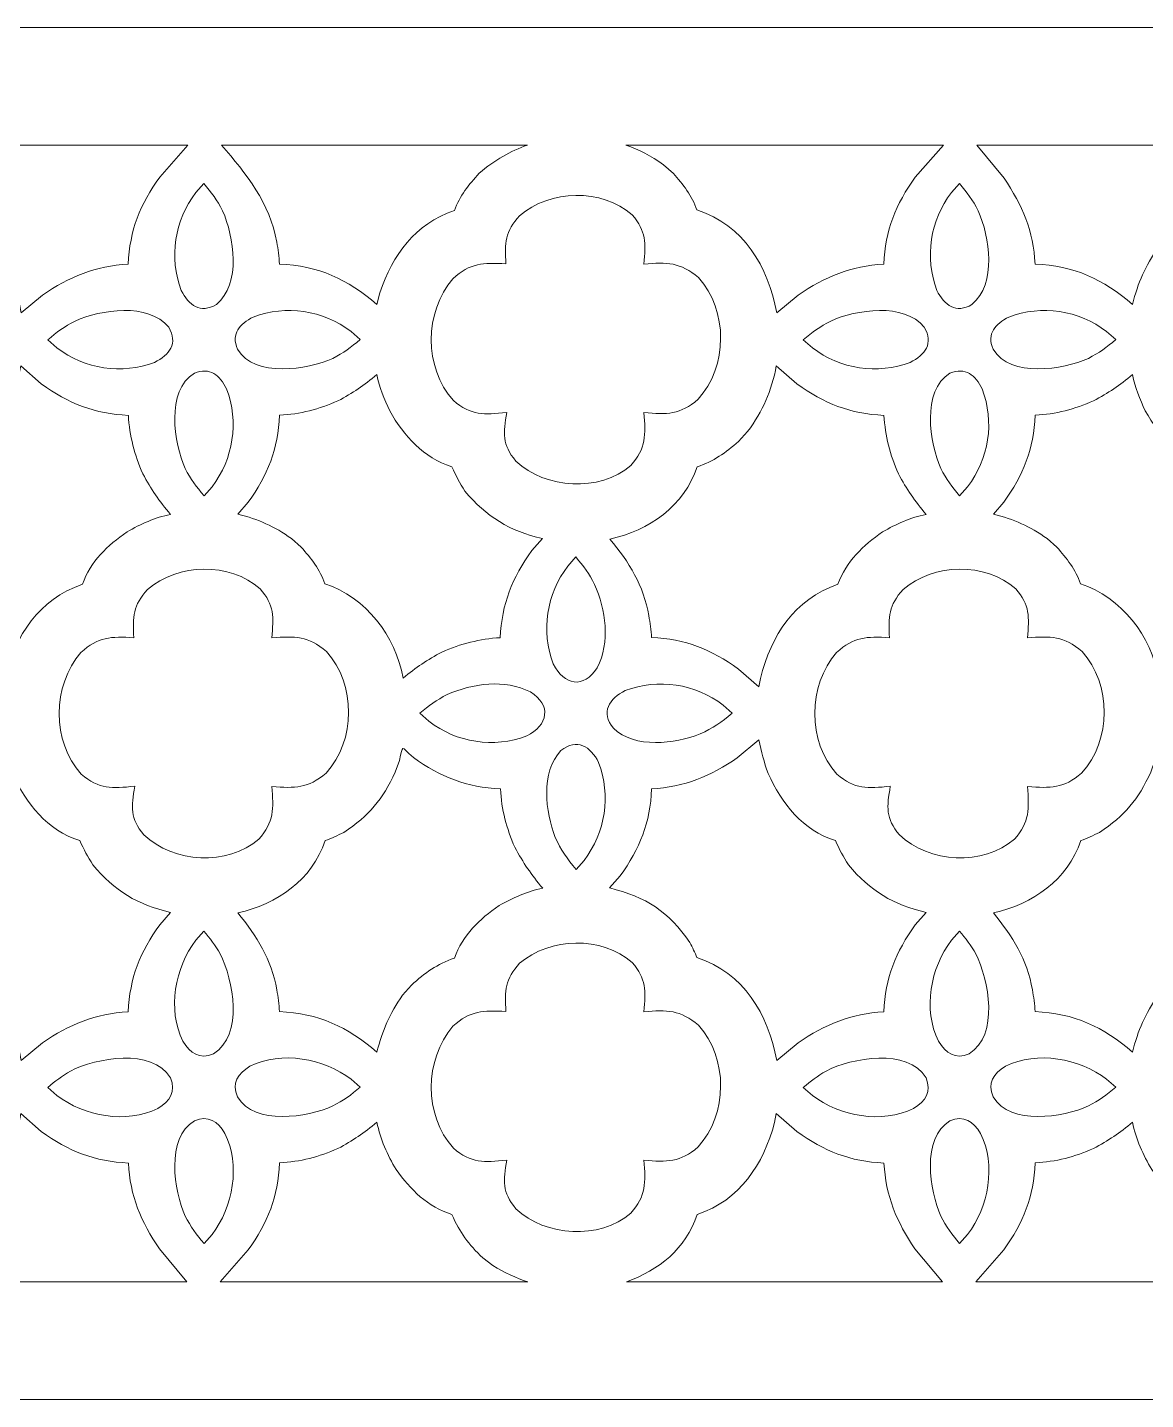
# Model space of a CAD drawing. Header units: centimetres. Extents: x -21.7 to 23.1, y 3.7 to 11.6.
# Drawn here: x -16.54 to -10.14, y 3.72 to 11.57 of the extents above; entities that cross this region are included whole.
import ezdxf

# ---------------------------------------------------------------- set-up
doc = ezdxf.new("R2010")
doc.units = ezdxf.units.CM
doc.header["$MEASUREMENT"] = 0
doc.layers.add('layer 1', color=7, linetype='Continuous')

msp = doc.modelspace()

# ---------------------------------------------------------------- linework, layer by layer
at = {"layer": 'layer 1', "color": 242, "lineweight": 9}
for points, knots in [([(23.1361, 11.56618), (23.1361, 11.56618), (23.1361, 3.71528), (23.1361, 3.71528), (23.1361, 3.71528), (23.1361, 3.71528), (-21.72619, 3.71528), (-21.72619, 3.71528), (-21.72619, 3.71528), (-21.72619, 3.71528), (-21.72619, 11.56618), (-21.72619, 11.56618), (-21.72619, 11.56618), (-21.72619, 11.56618), (23.1361, 11.56618), (23.1361, 11.56618)], [0, 0, 0, 0, 0.2, 0.2, 0.2, 0.2, 0.4, 0.4, 0.4, 0.4, 0.6, 0.6, 0.6, 0.6, 1, 1, 1, 1]), ([(-17.43567, 10.89325), (-17.35909, 10.86661), (-17.29318, 10.8321), (-17.21947, 10.78023), (-17.21947, 10.78023), (-17.21947, 10.78023), (-17.16402, 10.73099), (-17.16402, 10.73099), (-17.16402, 10.73099), (-17.10947, 10.66903), (-17.0553, 10.60182), (-17.02966, 10.52189), (-17.02966, 10.52189), (-16.76194, 10.43522), (-16.62028, 10.19749), (-16.57235, 9.93351), (-16.57235, 9.93351), (-16.57235, 9.93351), (-16.44959, 10.03475), (-16.44959, 10.03475), (-16.44959, 10.03475), (-16.29744, 10.13942), (-16.14633, 10.2019), (-15.95941, 10.21196), (-15.95941, 10.21196), (-15.95157, 10.40532), (-15.8912, 10.55436), (-15.77936, 10.71006), (-15.77936, 10.71006), (-15.77936, 10.71006), (-15.61896, 10.89325), (-15.61896, 10.89325), (-15.61896, 10.89325), (-15.61896, 10.89325), (-17.43567, 10.89325), (-17.43567, 10.89325)], [0, 0, 0, 0, 0.1, 0.1, 0.1, 0.1, 0.2, 0.2, 0.2, 0.2, 0.3, 0.3, 0.3, 0.3, 0.4, 0.4, 0.4, 0.4, 0.5, 0.5, 0.5, 0.5, 0.6, 0.6, 0.6, 0.6, 0.7, 0.7, 0.7, 0.7, 0.8, 0.8, 0.8, 0.8, 1, 1, 1, 1]), ([(-15.42582, 10.89325), (-15.28366, 10.72689), (-15.14843, 10.56329), (-15.10946, 10.33791), (-15.10946, 10.33791), (-15.10239, 10.29705), (-15.0963, 10.25466), (-15.09408, 10.21265), (-15.09408, 10.21265), (-14.87239, 10.20366), (-14.70198, 10.12542), (-14.53682, 9.98083), (-14.53682, 9.98083), (-14.53682, 9.98083), (-14.51976, 10.04802), (-14.51976, 10.04802), (-14.51976, 10.04802), (-14.44453, 10.2689), (-14.32064, 10.43882), (-14.09333, 10.51926), (-14.09333, 10.51926), (-14.0629, 10.60262), (-14.01055, 10.66714), (-13.95127, 10.73149), (-13.95127, 10.73149), (-13.86384, 10.80673), (-13.77198, 10.85975), (-13.67532, 10.89325), (-13.67532, 10.89325), (-13.67532, 10.89325), (-15.42582, 10.89325), (-15.42582, 10.89325)], [0, 0, 0, 0, 0.1111111, 0.1111111, 0.1111111, 0.1111111, 0.2222222, 0.2222222, 0.2222222, 0.2222222, 0.3333333, 0.3333333, 0.3333333, 0.3333333, 0.4444444, 0.4444444, 0.4444444, 0.4444444, 0.5555556, 0.5555556, 0.5555556, 0.5555556, 0.6666667, 0.6666667, 0.6666667, 0.6666667, 0.7777778, 0.7777778, 0.7777778, 0.7777778, 1, 1, 1, 1]), ([(-13.11207, 10.89325), (-13.03549, 10.86661), (-12.96957, 10.8321), (-12.89586, 10.78023), (-12.89586, 10.78023), (-12.89586, 10.78023), (-12.84042, 10.73099), (-12.84042, 10.73099), (-12.84042, 10.73099), (-12.78587, 10.66903), (-12.73169, 10.60182), (-12.70605, 10.52189), (-12.70605, 10.52189), (-12.43834, 10.43522), (-12.29668, 10.19749), (-12.24874, 9.93351), (-12.24874, 9.93351), (-12.24874, 9.93351), (-12.12599, 10.03475), (-12.12599, 10.03475), (-12.12599, 10.03475), (-11.97384, 10.13942), (-11.82272, 10.2019), (-11.6358, 10.21196), (-11.6358, 10.21196), (-11.62797, 10.40532), (-11.5676, 10.55436), (-11.45576, 10.71006), (-11.45576, 10.71006), (-11.45576, 10.71006), (-11.29536, 10.89325), (-11.29536, 10.89325), (-11.29536, 10.89325), (-11.29536, 10.89325), (-13.11207, 10.89325), (-13.11207, 10.89325)], [0, 0, 0, 0, 0.1, 0.1, 0.1, 0.1, 0.2, 0.2, 0.2, 0.2, 0.3, 0.3, 0.3, 0.3, 0.4, 0.4, 0.4, 0.4, 0.5, 0.5, 0.5, 0.5, 0.6, 0.6, 0.6, 0.6, 0.7, 0.7, 0.7, 0.7, 0.8, 0.8, 0.8, 0.8, 1, 1, 1, 1]), ([(-11.10468, 10.89325), (-11.10468, 10.89325), (-10.94766, 10.70283), (-10.94766, 10.70283), (-10.94766, 10.70283), (-10.84288, 10.55051), (-10.78031, 10.39872), (-10.77047, 10.21265), (-10.77047, 10.21265), (-10.54878, 10.20366), (-10.37838, 10.12542), (-10.21321, 9.98083), (-10.21321, 9.98083), (-10.1812, 10.10695), (-10.14061, 10.19911), (-10.06638, 10.30622), (-10.06638, 10.30622), (-10.06638, 10.30622), (-10.01588, 10.36439), (-10.01588, 10.36439), (-10.01588, 10.36439), (-9.93815, 10.43501), (-9.86949, 10.48396), (-9.76973, 10.51926), (-9.76973, 10.51926), (-9.7393, 10.60262), (-9.68695, 10.66714), (-9.62766, 10.73149), (-9.62766, 10.73149), (-9.54024, 10.80673), (-9.44838, 10.85975), (-9.35171, 10.89325), (-9.35171, 10.89325), (-9.35171, 10.89325), (-11.10468, 10.89325), (-11.10468, 10.89325)], [0, 0, 0, 0, 0.1, 0.1, 0.1, 0.1, 0.2, 0.2, 0.2, 0.2, 0.3, 0.3, 0.3, 0.3, 0.4, 0.4, 0.4, 0.4, 0.5, 0.5, 0.5, 0.5, 0.6, 0.6, 0.6, 0.6, 0.7, 0.7, 0.7, 0.7, 0.8, 0.8, 0.8, 0.8, 1, 1, 1, 1]), ([(-15.52685, 10.67367), (-15.48378, 10.62142), (-15.45055, 10.57836), (-15.4196, 10.51696), (-15.4196, 10.51696), (-15.35415, 10.36913), (-15.31166, 10.09924), (-15.45539, 9.98139), (-15.45539, 9.98139), (-15.54624, 9.92594), (-15.61398, 9.97717), (-15.65612, 10.06173), (-15.65612, 10.06173), (-15.72719, 10.24957), (-15.69489, 10.46189), (-15.57266, 10.62136), (-15.57266, 10.62136), (-15.57266, 10.62136), (-15.52685, 10.67367), (-15.52685, 10.67367)], [0, 0, 0, 0, 0.1666667, 0.1666667, 0.1666667, 0.1666667, 0.3333333, 0.3333333, 0.3333333, 0.3333333, 0.5, 0.5, 0.5, 0.5, 0.6666667, 0.6666667, 0.6666667, 0.6666667, 1, 1, 1, 1]), ([(-13.00855, 9.3623), (-12.877, 9.35115), (-12.80179, 9.35009), (-12.69896, 9.43849), (-12.69896, 9.43849), (-12.52774, 9.62566), (-12.52602, 9.9466), (-12.69684, 10.13454), (-12.69684, 10.13454), (-12.80017, 10.22386), (-12.87681, 10.22281), (-13.00928, 10.21241), (-13.00928, 10.21241), (-12.99813, 10.33192), (-12.99432, 10.4003), (-13.07604, 10.49309), (-13.07604, 10.49309), (-13.24998, 10.64758), (-13.54615, 10.63896), (-13.72023, 10.48917), (-13.72023, 10.48917), (-13.80377, 10.39849), (-13.80528, 10.33343), (-13.79864, 10.21332), (-13.79864, 10.21332), (-13.9292, 10.2209), (-14.00249, 10.21888), (-14.10173, 10.12871), (-14.10173, 10.12871), (-14.26576, 9.9398), (-14.2687, 9.61887), (-14.0992, 9.43233), (-14.0992, 9.43233), (-13.99722, 9.34454), (-13.92372, 9.34962), (-13.79384, 9.36368), (-13.79384, 9.36368), (-13.81356, 9.24379), (-13.82155, 9.18119), (-13.74154, 9.08516), (-13.74154, 9.08516), (-13.57096, 8.92441), (-13.26339, 8.90535), (-13.08354, 9.06057), (-13.08354, 9.06057), (-12.9959, 9.15822), (-12.99908, 9.23546), (-13.00855, 9.3623)], [0, 0, 0, 0, 0.0769231, 0.0769231, 0.0769231, 0.0769231, 0.1538462, 0.1538462, 0.1538462, 0.1538462, 0.2307692, 0.2307692, 0.2307692, 0.2307692, 0.3076923, 0.3076923, 0.3076923, 0.3076923, 0.3846154, 0.3846154, 0.3846154, 0.3846154, 0.4615385, 0.4615385, 0.4615385, 0.4615385, 0.5384615, 0.5384615, 0.5384615, 0.5384615, 0.6153846, 0.6153846, 0.6153846, 0.6153846, 0.6923077, 0.6923077, 0.6923077, 0.6923077, 0.7692308, 0.7692308, 0.7692308, 0.7692308, 0.8461538, 0.8461538, 0.8461538, 0.8461538, 1, 1, 1, 1]), ([(-11.20325, 10.67367), (-11.16018, 10.62142), (-11.12694, 10.57836), (-11.096, 10.51696), (-11.096, 10.51696), (-11.03055, 10.36913), (-10.98806, 10.09924), (-11.13179, 9.98139), (-11.13179, 9.98139), (-11.22264, 9.92594), (-11.29038, 9.97717), (-11.33251, 10.06173), (-11.33251, 10.06173), (-11.40358, 10.24957), (-11.37128, 10.46189), (-11.24906, 10.62136), (-11.24906, 10.62136), (-11.24906, 10.62136), (-11.20325, 10.67367), (-11.20325, 10.67367)], [0, 0, 0, 0, 0.1666667, 0.1666667, 0.1666667, 0.1666667, 0.3333333, 0.3333333, 0.3333333, 0.3333333, 0.5, 0.5, 0.5, 0.5, 0.6666667, 0.6666667, 0.6666667, 0.6666667, 1, 1, 1, 1]), ([(-16.4204, 9.77918), (-16.36815, 9.82227), (-16.32511, 9.85546), (-16.26371, 9.88643), (-16.26371, 9.88643), (-16.11587, 9.95188), (-15.846, 9.99437), (-15.72813, 9.85064), (-15.72813, 9.85064), (-15.6727, 9.75982), (-15.72391, 9.69201), (-15.80848, 9.64992), (-15.80848, 9.64992), (-15.99634, 9.57886), (-16.20863, 9.61113), (-16.3681, 9.73337), (-16.3681, 9.73337), (-16.3681, 9.73337), (-16.4204, 9.77918), (-16.4204, 9.77918)], [0, 0, 0, 0, 0.1666667, 0.1666667, 0.1666667, 0.1666667, 0.3333333, 0.3333333, 0.3333333, 0.3333333, 0.5, 0.5, 0.5, 0.5, 0.6666667, 0.6666667, 0.6666667, 0.6666667, 1, 1, 1, 1]), ([(-14.63237, 9.78013), (-14.6846, 9.73704), (-14.72764, 9.70383), (-14.78907, 9.67285), (-14.78907, 9.67285), (-14.93462, 9.60843), (-15.23377, 9.55995), (-15.33463, 9.72499), (-15.33463, 9.72499), (-15.37175, 9.81395), (-15.32215, 9.8706), (-15.2443, 9.90936), (-15.2443, 9.90936), (-15.05645, 9.98041), (-14.84412, 9.94816), (-14.68468, 9.82592), (-14.68468, 9.82592), (-14.68468, 9.82592), (-14.63237, 9.78013), (-14.63237, 9.78013)], [0, 0, 0, 0, 0.1666667, 0.1666667, 0.1666667, 0.1666667, 0.3333333, 0.3333333, 0.3333333, 0.3333333, 0.5, 0.5, 0.5, 0.5, 0.6666667, 0.6666667, 0.6666667, 0.6666667, 1, 1, 1, 1]), ([(-12.0968, 9.77918), (-12.04455, 9.82227), (-12.00151, 9.85546), (-11.94011, 9.88643), (-11.94011, 9.88643), (-11.79227, 9.95188), (-11.52239, 9.99437), (-11.40453, 9.85064), (-11.40453, 9.85064), (-11.3491, 9.75982), (-11.4003, 9.69201), (-11.48488, 9.64992), (-11.48488, 9.64992), (-11.67273, 9.57886), (-11.88503, 9.61113), (-12.0445, 9.73337), (-12.0445, 9.73337), (-12.0445, 9.73337), (-12.0968, 9.77918), (-12.0968, 9.77918)], [0, 0, 0, 0, 0.1666667, 0.1666667, 0.1666667, 0.1666667, 0.3333333, 0.3333333, 0.3333333, 0.3333333, 0.5, 0.5, 0.5, 0.5, 0.6666667, 0.6666667, 0.6666667, 0.6666667, 1, 1, 1, 1]), ([(-10.30876, 9.78013), (-10.361, 9.73704), (-10.40404, 9.70383), (-10.46547, 9.67285), (-10.46547, 9.67285), (-10.61101, 9.60843), (-10.91017, 9.55995), (-11.01103, 9.72499), (-11.01103, 9.72499), (-11.04815, 9.81395), (-10.99854, 9.8706), (-10.9207, 9.90936), (-10.9207, 9.90936), (-10.73285, 9.98041), (-10.52051, 9.94816), (-10.36107, 9.82592), (-10.36107, 9.82592), (-10.36107, 9.82592), (-10.30876, 9.78013), (-10.30876, 9.78013)], [0, 0, 0, 0, 0.1666667, 0.1666667, 0.1666667, 0.1666667, 0.3333333, 0.3333333, 0.3333333, 0.3333333, 0.5, 0.5, 0.5, 0.5, 0.6666667, 0.6666667, 0.6666667, 0.6666667, 1, 1, 1, 1]), ([(-16.57471, 9.62993), (-16.60235, 9.48364), (-16.65114, 9.37394), (-16.7388, 9.25372), (-16.7388, 9.25372), (-16.7388, 9.25372), (-16.79113, 9.19651), (-16.79113, 9.19651), (-16.79113, 9.19651), (-16.86472, 9.13325), (-16.93431, 9.0829), (-17.02785, 9.05287), (-17.02785, 9.05287), (-17.10104, 8.8286), (-17.30334, 8.68726), (-17.52662, 8.6389), (-17.52662, 8.6389), (-17.41762, 8.50673), (-17.33375, 8.37272), (-17.30425, 8.20054), (-17.30425, 8.20054), (-17.29725, 8.1597), (-17.29109, 8.11728), (-17.28887, 8.07528), (-17.28887, 8.07528), (-17.09544, 8.06744), (-16.94642, 8.00707), (-16.79079, 7.89526), (-16.79079, 7.89526), (-16.79079, 7.89526), (-16.67417, 7.79317), (-16.67417, 7.79317), (-16.67417, 7.79317), (-16.67417, 7.79317), (-16.66573, 7.84146), (-16.66573, 7.84146), (-16.66573, 7.84146), (-16.60262, 8.09009), (-16.47385, 8.29127), (-16.22213, 8.38031), (-16.22213, 8.38031), (-16.17428, 8.5114), (-16.07852, 8.60303), (-15.96655, 8.68032), (-15.96655, 8.68032), (-15.88931, 8.72319), (-15.8058, 8.76363), (-15.71803, 8.7795), (-15.71803, 8.7795), (-15.78173, 8.85672), (-15.82918, 8.92425), (-15.87625, 9.01266), (-15.87625, 9.01266), (-15.92317, 9.12001), (-15.95237, 9.22914), (-15.95871, 9.34662), (-15.95871, 9.34662), (-16.1521, 9.35448), (-16.30109, 9.41482), (-16.45681, 9.52668), (-16.45681, 9.52668), (-16.45681, 9.52668), (-16.57471, 9.62993), (-16.57471, 9.62993)], [0, 0, 0, 0, 0.0588235, 0.0588235, 0.0588235, 0.0588235, 0.1176471, 0.1176471, 0.1176471, 0.1176471, 0.1764706, 0.1764706, 0.1764706, 0.1764706, 0.2352941, 0.2352941, 0.2352941, 0.2352941, 0.2941176, 0.2941176, 0.2941176, 0.2941176, 0.3529412, 0.3529412, 0.3529412, 0.3529412, 0.4117647, 0.4117647, 0.4117647, 0.4117647, 0.4705882, 0.4705882, 0.4705882, 0.4705882, 0.5294118, 0.5294118, 0.5294118, 0.5294118, 0.5882353, 0.5882353, 0.5882353, 0.5882353, 0.6470588, 0.6470588, 0.6470588, 0.6470588, 0.7058824, 0.7058824, 0.7058824, 0.7058824, 0.7647059, 0.7647059, 0.7647059, 0.7647059, 0.8235294, 0.8235294, 0.8235294, 0.8235294, 0.8823529, 0.8823529, 0.8823529, 0.8823529, 1, 1, 1, 1]), ([(-15.52591, 8.88563), (-15.569, 8.93787), (-15.6022, 8.98091), (-15.63318, 9.04232), (-15.63318, 9.04232), (-15.69757, 9.18787), (-15.7461, 9.48707), (-15.58105, 9.58788), (-15.58105, 9.58788), (-15.49213, 9.62503), (-15.43538, 9.57538), (-15.39667, 9.49754), (-15.39667, 9.49754), (-15.3256, 9.30969), (-15.35788, 9.09741), (-15.48011, 8.93793), (-15.48011, 8.93793), (-15.48011, 8.93793), (-15.52591, 8.88563), (-15.52591, 8.88563)], [0, 0, 0, 0, 0.1666667, 0.1666667, 0.1666667, 0.1666667, 0.3333333, 0.3333333, 0.3333333, 0.3333333, 0.5, 0.5, 0.5, 0.5, 0.6666667, 0.6666667, 0.6666667, 0.6666667, 1, 1, 1, 1]), ([(-15.33272, 8.7815), (-15.21274, 8.75121), (-15.12601, 8.7126), (-15.02467, 8.64128), (-15.02467, 8.64128), (-15.02467, 8.64128), (-14.96922, 8.59204), (-14.96922, 8.59204), (-14.96922, 8.59204), (-14.91467, 8.5301), (-14.8605, 8.4629), (-14.83486, 8.38294), (-14.83486, 8.38294), (-14.59931, 8.30669), (-14.42997, 8.08352), (-14.38639, 7.84327), (-14.38639, 7.84327), (-14.31354, 7.90336), (-14.24797, 7.94774), (-14.16453, 7.99214), (-14.16453, 7.99214), (-14.05721, 8.03906), (-13.94805, 8.06827), (-13.8306, 8.07458), (-13.8306, 8.07458), (-13.82277, 8.26795), (-13.76239, 8.41701), (-13.65056, 8.57269), (-13.65056, 8.57269), (-13.65056, 8.57269), (-13.59003, 8.6418), (-13.59003, 8.6418), (-13.59003, 8.6418), (-13.7757, 8.68382), (-13.9111, 8.76693), (-14.03285, 8.91301), (-14.03285, 8.91301), (-14.06263, 8.96014), (-14.085, 9.00173), (-14.10784, 9.05253), (-14.10784, 9.05253), (-14.27007, 9.10263), (-14.38156, 9.22998), (-14.46339, 9.372), (-14.46339, 9.372), (-14.49393, 9.43886), (-14.52276, 9.50694), (-14.53635, 9.57966), (-14.53635, 9.57966), (-14.60966, 9.5192), (-14.67544, 9.47448), (-14.75942, 9.42977), (-14.75942, 9.42977), (-14.86647, 9.38299), (-14.97645, 9.35354), (-15.09338, 9.34732), (-15.09338, 9.34732), (-15.1013, 9.15389), (-15.16149, 9.00502), (-15.27341, 8.84923), (-15.27341, 8.84923), (-15.27341, 8.84923), (-15.33272, 8.7815), (-15.33272, 8.7815)], [0, 0, 0, 0, 0.0588235, 0.0588235, 0.0588235, 0.0588235, 0.1176471, 0.1176471, 0.1176471, 0.1176471, 0.1764706, 0.1764706, 0.1764706, 0.1764706, 0.2352941, 0.2352941, 0.2352941, 0.2352941, 0.2941176, 0.2941176, 0.2941176, 0.2941176, 0.3529412, 0.3529412, 0.3529412, 0.3529412, 0.4117647, 0.4117647, 0.4117647, 0.4117647, 0.4705882, 0.4705882, 0.4705882, 0.4705882, 0.5294118, 0.5294118, 0.5294118, 0.5294118, 0.5882353, 0.5882353, 0.5882353, 0.5882353, 0.6470588, 0.6470588, 0.6470588, 0.6470588, 0.7058824, 0.7058824, 0.7058824, 0.7058824, 0.7647059, 0.7647059, 0.7647059, 0.7647059, 0.8235294, 0.8235294, 0.8235294, 0.8235294, 0.8823529, 0.8823529, 0.8823529, 0.8823529, 1, 1, 1, 1]), ([(-12.2511, 9.62993), (-12.27875, 9.48364), (-12.32754, 9.37394), (-12.4152, 9.25372), (-12.4152, 9.25372), (-12.4152, 9.25372), (-12.46752, 9.19651), (-12.46752, 9.19651), (-12.46752, 9.19651), (-12.54112, 9.13325), (-12.6107, 9.0829), (-12.70424, 9.05287), (-12.70424, 9.05287), (-12.77743, 8.8286), (-12.97974, 8.68726), (-13.20302, 8.6389), (-13.20302, 8.6389), (-13.09402, 8.50673), (-13.01015, 8.37272), (-12.98065, 8.20054), (-12.98065, 8.20054), (-12.97365, 8.1597), (-12.96749, 8.11728), (-12.96527, 8.07528), (-12.96527, 8.07528), (-12.77184, 8.06744), (-12.62282, 8.00707), (-12.46719, 7.89526), (-12.46719, 7.89526), (-12.46719, 7.89526), (-12.35057, 7.79317), (-12.35057, 7.79317), (-12.35057, 7.79317), (-12.35057, 7.79317), (-12.34213, 7.84146), (-12.34213, 7.84146), (-12.34213, 7.84146), (-12.27902, 8.09009), (-12.15025, 8.29127), (-11.89853, 8.38031), (-11.89853, 8.38031), (-11.85068, 8.5114), (-11.75491, 8.60303), (-11.64294, 8.68032), (-11.64294, 8.68032), (-11.56571, 8.72319), (-11.4822, 8.76363), (-11.39442, 8.7795), (-11.39442, 8.7795), (-11.45813, 8.85672), (-11.50558, 8.92425), (-11.55265, 9.01266), (-11.55265, 9.01266), (-11.59957, 9.12001), (-11.62877, 9.22914), (-11.63511, 9.34662), (-11.63511, 9.34662), (-11.82849, 9.35448), (-11.97749, 9.41482), (-12.13321, 9.52668), (-12.13321, 9.52668), (-12.13321, 9.52668), (-12.2511, 9.62993), (-12.2511, 9.62993)], [0, 0, 0, 0, 0.0588235, 0.0588235, 0.0588235, 0.0588235, 0.1176471, 0.1176471, 0.1176471, 0.1176471, 0.1764706, 0.1764706, 0.1764706, 0.1764706, 0.2352941, 0.2352941, 0.2352941, 0.2352941, 0.2941176, 0.2941176, 0.2941176, 0.2941176, 0.3529412, 0.3529412, 0.3529412, 0.3529412, 0.4117647, 0.4117647, 0.4117647, 0.4117647, 0.4705882, 0.4705882, 0.4705882, 0.4705882, 0.5294118, 0.5294118, 0.5294118, 0.5294118, 0.5882353, 0.5882353, 0.5882353, 0.5882353, 0.6470588, 0.6470588, 0.6470588, 0.6470588, 0.7058824, 0.7058824, 0.7058824, 0.7058824, 0.7647059, 0.7647059, 0.7647059, 0.7647059, 0.8235294, 0.8235294, 0.8235294, 0.8235294, 0.8823529, 0.8823529, 0.8823529, 0.8823529, 1, 1, 1, 1]), ([(-11.20231, 8.88563), (-11.2454, 8.93787), (-11.2786, 8.98091), (-11.30958, 9.04232), (-11.30958, 9.04232), (-11.37396, 9.18787), (-11.4225, 9.48707), (-11.25744, 9.58788), (-11.25744, 9.58788), (-11.16853, 9.62503), (-11.11178, 9.57538), (-11.07307, 9.49754), (-11.07307, 9.49754), (-11.002, 9.30969), (-11.03428, 9.09741), (-11.15651, 8.93793), (-11.15651, 8.93793), (-11.15651, 8.93793), (-11.20231, 8.88563), (-11.20231, 8.88563)], [0, 0, 0, 0, 0.1666667, 0.1666667, 0.1666667, 0.1666667, 0.3333333, 0.3333333, 0.3333333, 0.3333333, 0.5, 0.5, 0.5, 0.5, 0.6666667, 0.6666667, 0.6666667, 0.6666667, 1, 1, 1, 1]), ([(-11.00912, 8.7815), (-10.88914, 8.75121), (-10.80241, 8.7126), (-10.70106, 8.64128), (-10.70106, 8.64128), (-10.70106, 8.64128), (-10.64562, 8.59204), (-10.64562, 8.59204), (-10.64562, 8.59204), (-10.59107, 8.5301), (-10.5369, 8.4629), (-10.51126, 8.38294), (-10.51126, 8.38294), (-10.27571, 8.30669), (-10.10637, 8.08352), (-10.06279, 7.84327), (-10.06279, 7.84327), (-9.98993, 7.90336), (-9.92437, 7.94774), (-9.84093, 7.99214), (-9.84093, 7.99214), (-9.7336, 8.03906), (-9.62445, 8.06827), (-9.507, 8.07458), (-9.507, 8.07458), (-9.49916, 8.26795), (-9.43879, 8.41701), (-9.32695, 8.57269), (-9.32695, 8.57269), (-9.32695, 8.57269), (-9.26643, 8.6418), (-9.26643, 8.6418), (-9.26643, 8.6418), (-9.4521, 8.68382), (-9.58749, 8.76693), (-9.70924, 8.91301), (-9.70924, 8.91301), (-9.73902, 8.96014), (-9.7614, 9.00173), (-9.78424, 9.05253), (-9.78424, 9.05253), (-9.94647, 9.10263), (-10.05796, 9.22998), (-10.13979, 9.372), (-10.13979, 9.372), (-10.17032, 9.43886), (-10.19915, 9.50694), (-10.21274, 9.57966), (-10.21274, 9.57966), (-10.28605, 9.5192), (-10.35183, 9.47448), (-10.43582, 9.42977), (-10.43582, 9.42977), (-10.54286, 9.38299), (-10.65285, 9.35354), (-10.76978, 9.34732), (-10.76978, 9.34732), (-10.7777, 9.15389), (-10.83789, 9.00502), (-10.94981, 8.84923), (-10.94981, 8.84923), (-10.94981, 8.84923), (-11.00912, 8.7815), (-11.00912, 8.7815)], [0, 0, 0, 0, 0.0588235, 0.0588235, 0.0588235, 0.0588235, 0.1176471, 0.1176471, 0.1176471, 0.1176471, 0.1764706, 0.1764706, 0.1764706, 0.1764706, 0.2352941, 0.2352941, 0.2352941, 0.2352941, 0.2941176, 0.2941176, 0.2941176, 0.2941176, 0.3529412, 0.3529412, 0.3529412, 0.3529412, 0.4117647, 0.4117647, 0.4117647, 0.4117647, 0.4705882, 0.4705882, 0.4705882, 0.4705882, 0.5294118, 0.5294118, 0.5294118, 0.5294118, 0.5882353, 0.5882353, 0.5882353, 0.5882353, 0.6470588, 0.6470588, 0.6470588, 0.6470588, 0.7058824, 0.7058824, 0.7058824, 0.7058824, 0.7647059, 0.7647059, 0.7647059, 0.7647059, 0.8235294, 0.8235294, 0.8235294, 0.8235294, 0.8823529, 0.8823529, 0.8823529, 0.8823529, 1, 1, 1, 1]), ([(-15.13735, 7.22335), (-15.00581, 7.2122), (-14.93059, 7.21115), (-14.82777, 7.29955), (-14.82777, 7.29955), (-14.65654, 7.48672), (-14.65483, 7.80766), (-14.82565, 7.9956), (-14.82565, 7.9956), (-14.92896, 8.08493), (-15.00564, 8.08386), (-15.13809, 8.07346), (-15.13809, 8.07346), (-15.12694, 8.19297), (-15.12313, 8.26138), (-15.20485, 8.35415), (-15.20485, 8.35415), (-15.37873, 8.50864), (-15.675, 8.50002), (-15.84904, 8.35023), (-15.84904, 8.35023), (-15.93256, 8.25956), (-15.93409, 8.1945), (-15.92744, 8.07437), (-15.92744, 8.07437), (-16.05798, 8.08197), (-16.13132, 8.07994), (-16.23054, 7.98976), (-16.23054, 7.98976), (-16.39456, 7.80086), (-16.39751, 7.47993), (-16.228, 7.29339), (-16.228, 7.29339), (-16.12602, 7.20559), (-16.05253, 7.21067), (-15.92264, 7.22473), (-15.92264, 7.22473), (-15.94237, 7.10485), (-15.95035, 7.04224), (-15.87035, 6.94621), (-15.87035, 6.94621), (-15.69978, 6.78549), (-15.39217, 6.76639), (-15.21234, 6.92163), (-15.21234, 6.92163), (-15.1247, 7.01926), (-15.12788, 7.09654), (-15.13735, 7.22335)], [0, 0, 0, 0, 0.0769231, 0.0769231, 0.0769231, 0.0769231, 0.1538462, 0.1538462, 0.1538462, 0.1538462, 0.2307692, 0.2307692, 0.2307692, 0.2307692, 0.3076923, 0.3076923, 0.3076923, 0.3076923, 0.3846154, 0.3846154, 0.3846154, 0.3846154, 0.4615385, 0.4615385, 0.4615385, 0.4615385, 0.5384615, 0.5384615, 0.5384615, 0.5384615, 0.6153846, 0.6153846, 0.6153846, 0.6153846, 0.6923077, 0.6923077, 0.6923077, 0.6923077, 0.7692308, 0.7692308, 0.7692308, 0.7692308, 0.8461538, 0.8461538, 0.8461538, 0.8461538, 1, 1, 1, 1]), ([(-13.39805, 8.5363), (-13.35485, 8.4839), (-13.32122, 8.43996), (-13.29079, 8.37959), (-13.29079, 8.37959), (-13.22672, 8.23491), (-13.20105, 8.04869), (-13.27578, 7.90294), (-13.27578, 7.90294), (-13.35269, 7.77961), (-13.46638, 7.80212), (-13.52731, 7.92436), (-13.52731, 7.92436), (-13.59873, 8.11312), (-13.566, 8.32464), (-13.44386, 8.48399), (-13.44386, 8.48399), (-13.44386, 8.48399), (-13.39805, 8.5363), (-13.39805, 8.5363)], [0, 0, 0, 0, 0.1666667, 0.1666667, 0.1666667, 0.1666667, 0.3333333, 0.3333333, 0.3333333, 0.3333333, 0.5, 0.5, 0.5, 0.5, 0.6666667, 0.6666667, 0.6666667, 0.6666667, 1, 1, 1, 1]), ([(-10.81375, 7.22335), (-10.6822, 7.2122), (-10.60699, 7.21115), (-10.50416, 7.29955), (-10.50416, 7.29955), (-10.33294, 7.48672), (-10.33122, 7.80766), (-10.50204, 7.9956), (-10.50204, 7.9956), (-10.60536, 8.08493), (-10.68204, 8.08386), (-10.81448, 8.07346), (-10.81448, 8.07346), (-10.80334, 8.19297), (-10.79952, 8.26138), (-10.88125, 8.35415), (-10.88125, 8.35415), (-11.05513, 8.50864), (-11.35139, 8.50002), (-11.52543, 8.35023), (-11.52543, 8.35023), (-11.60896, 8.25956), (-11.61049, 8.1945), (-11.60384, 8.07437), (-11.60384, 8.07437), (-11.73437, 8.08197), (-11.80771, 8.07994), (-11.90694, 7.98976), (-11.90694, 7.98976), (-12.07095, 7.80086), (-12.0739, 7.47993), (-11.9044, 7.29339), (-11.9044, 7.29339), (-11.80242, 7.20559), (-11.72892, 7.21067), (-11.59904, 7.22473), (-11.59904, 7.22473), (-11.61877, 7.10485), (-11.62675, 7.04224), (-11.54674, 6.94621), (-11.54674, 6.94621), (-11.37618, 6.78549), (-11.06857, 6.76639), (-10.88874, 6.92163), (-10.88874, 6.92163), (-10.80109, 7.01926), (-10.80428, 7.09654), (-10.81375, 7.22335)], [0, 0, 0, 0, 0.0769231, 0.0769231, 0.0769231, 0.0769231, 0.1538462, 0.1538462, 0.1538462, 0.1538462, 0.2307692, 0.2307692, 0.2307692, 0.2307692, 0.3076923, 0.3076923, 0.3076923, 0.3076923, 0.3846154, 0.3846154, 0.3846154, 0.3846154, 0.4615385, 0.4615385, 0.4615385, 0.4615385, 0.5384615, 0.5384615, 0.5384615, 0.5384615, 0.6153846, 0.6153846, 0.6153846, 0.6153846, 0.6923077, 0.6923077, 0.6923077, 0.6923077, 0.7692308, 0.7692308, 0.7692308, 0.7692308, 0.8461538, 0.8461538, 0.8461538, 0.8461538, 1, 1, 1, 1]), ([(-14.2916, 7.64181), (-14.2392, 7.68503), (-14.19526, 7.71863), (-14.13491, 7.74906), (-14.13491, 7.74906), (-13.99019, 7.81313), (-13.804, 7.8388), (-13.65825, 7.76408), (-13.65825, 7.76408), (-13.53492, 7.68716), (-13.55742, 7.57346), (-13.67968, 7.51255), (-13.67968, 7.51255), (-13.86844, 7.44114), (-14.07992, 7.47384), (-14.2393, 7.596), (-14.2393, 7.596), (-14.2393, 7.596), (-14.2916, 7.64181), (-14.2916, 7.64181)], [0, 0, 0, 0, 0.1666667, 0.1666667, 0.1666667, 0.1666667, 0.3333333, 0.3333333, 0.3333333, 0.3333333, 0.5, 0.5, 0.5, 0.5, 0.6666667, 0.6666667, 0.6666667, 0.6666667, 1, 1, 1, 1]), ([(-12.50356, 7.64275), (-12.5649, 7.59217), (-12.61478, 7.55562), (-12.68732, 7.5235), (-12.68732, 7.5235), (-12.83203, 7.46767), (-13.05965, 7.43841), (-13.18369, 7.55644), (-13.18369, 7.55644), (-13.25771, 7.64684), (-13.20729, 7.7263), (-13.11549, 7.77199), (-13.11549, 7.77199), (-12.92674, 7.84338), (-12.71522, 7.81072), (-12.55587, 7.68855), (-12.55587, 7.68855), (-12.55587, 7.68855), (-12.50356, 7.64275), (-12.50356, 7.64275)], [0, 0, 0, 0, 0.1666667, 0.1666667, 0.1666667, 0.1666667, 0.3333333, 0.3333333, 0.3333333, 0.3333333, 0.5, 0.5, 0.5, 0.5, 0.6666667, 0.6666667, 0.6666667, 0.6666667, 1, 1, 1, 1]), ([(-15.7177, 6.5026), (-15.90397, 6.54475), (-16.03944, 6.62743), (-16.16165, 6.77407), (-16.16165, 6.77407), (-16.19143, 6.8212), (-16.2138, 6.86279), (-16.23664, 6.91359), (-16.23664, 6.91359), (-16.4234, 6.97126), (-16.54409, 7.12777), (-16.62194, 7.29818), (-16.62194, 7.29818), (-16.64484, 7.3626), (-16.66166, 7.42205), (-16.67421, 7.48924), (-16.67421, 7.48924), (-16.67421, 7.48924), (-16.79798, 7.38716), (-16.79798, 7.38716), (-16.79798, 7.38716), (-16.94967, 7.28282), (-17.10253, 7.21983), (-17.28818, 7.20995), (-17.28818, 7.20995), (-17.29609, 7.01653), (-17.3563, 6.86763), (-17.46821, 6.71186), (-17.46821, 6.71186), (-17.46821, 6.71186), (-17.52867, 6.64281), (-17.52867, 6.64281), (-17.52867, 6.64281), (-17.52867, 6.64281), (-17.52809, 6.64271), (-17.52809, 6.64271), (-17.52809, 6.64271), (-17.32211, 6.59071), (-17.18886, 6.50826), (-17.06924, 6.32975), (-17.06924, 6.32975), (-17.05569, 6.30186), (-17.03911, 6.2735), (-17.02966, 6.24401), (-17.02966, 6.24401), (-16.76195, 6.15739), (-16.62029, 5.91959), (-16.57235, 5.65563), (-16.57235, 5.65563), (-16.57235, 5.65563), (-16.44959, 5.75688), (-16.44959, 5.75688), (-16.44959, 5.75688), (-16.29743, 5.86156), (-16.14633, 5.92403), (-15.95941, 5.93408), (-15.95941, 5.93408), (-15.95157, 6.12745), (-15.8912, 6.2765), (-15.77936, 6.43218), (-15.77936, 6.43218), (-15.77936, 6.43218), (-15.7177, 6.5026), (-15.7177, 6.5026)], [0, 0, 0, 0, 0.0588235, 0.0588235, 0.0588235, 0.0588235, 0.1176471, 0.1176471, 0.1176471, 0.1176471, 0.1764706, 0.1764706, 0.1764706, 0.1764706, 0.2352941, 0.2352941, 0.2352941, 0.2352941, 0.2941176, 0.2941176, 0.2941176, 0.2941176, 0.3529412, 0.3529412, 0.3529412, 0.3529412, 0.4117647, 0.4117647, 0.4117647, 0.4117647, 0.4705882, 0.4705882, 0.4705882, 0.4705882, 0.5294118, 0.5294118, 0.5294118, 0.5294118, 0.5882353, 0.5882353, 0.5882353, 0.5882353, 0.6470588, 0.6470588, 0.6470588, 0.6470588, 0.7058824, 0.7058824, 0.7058824, 0.7058824, 0.7647059, 0.7647059, 0.7647059, 0.7647059, 0.8235294, 0.8235294, 0.8235294, 0.8235294, 0.8823529, 0.8823529, 0.8823529, 0.8823529, 1, 1, 1, 1]), ([(-14.53682, 5.70295), (-14.5048, 5.8291), (-14.4642, 5.92125), (-14.38998, 6.02835), (-14.38998, 6.02835), (-14.38998, 6.02835), (-14.33948, 6.08651), (-14.33948, 6.08651), (-14.33948, 6.08651), (-14.26177, 6.15713), (-14.19308, 6.20609), (-14.09333, 6.24138), (-14.09333, 6.24138), (-14.04552, 6.37245), (-13.94968, 6.46412), (-13.83774, 6.54139), (-13.83774, 6.54139), (-13.75987, 6.58461), (-13.67656, 6.62465), (-13.5881, 6.64077), (-13.5881, 6.64077), (-13.65224, 6.71852), (-13.70007, 6.78629), (-13.74745, 6.87529), (-13.74745, 6.87529), (-13.79436, 6.98265), (-13.82356, 7.09177), (-13.82991, 7.20925), (-13.82991, 7.20925), (-14.02329, 7.2171), (-14.17229, 7.27745), (-14.32801, 7.38931), (-14.32801, 7.38931), (-14.40694, 7.45844), (-14.38343, 7.46249), (-14.40796, 7.37188), (-14.40796, 7.37188), (-14.40796, 7.37188), (-14.43208, 7.305), (-14.43208, 7.305), (-14.43208, 7.305), (-14.50426, 7.14903), (-14.58091, 7.05554), (-14.72515, 6.96059), (-14.72515, 6.96059), (-14.76136, 6.9432), (-14.79481, 6.9262), (-14.83305, 6.91392), (-14.83305, 6.91392), (-14.90647, 6.68893), (-15.1091, 6.5482), (-15.33291, 6.49972), (-15.33291, 6.49972), (-15.22324, 6.36672), (-15.13939, 6.23324), (-15.10946, 6.06004), (-15.10946, 6.06004), (-15.10239, 6.01914), (-15.0963, 5.97678), (-15.09408, 5.93477), (-15.09408, 5.93477), (-14.8724, 5.9258), (-14.70197, 5.84754), (-14.53682, 5.70295)], [0, 0, 0, 0, 0.0588235, 0.0588235, 0.0588235, 0.0588235, 0.1176471, 0.1176471, 0.1176471, 0.1176471, 0.1764706, 0.1764706, 0.1764706, 0.1764706, 0.2352941, 0.2352941, 0.2352941, 0.2352941, 0.2941176, 0.2941176, 0.2941176, 0.2941176, 0.3529412, 0.3529412, 0.3529412, 0.3529412, 0.4117647, 0.4117647, 0.4117647, 0.4117647, 0.4705882, 0.4705882, 0.4705882, 0.4705882, 0.5294118, 0.5294118, 0.5294118, 0.5294118, 0.5882353, 0.5882353, 0.5882353, 0.5882353, 0.6470588, 0.6470588, 0.6470588, 0.6470588, 0.7058824, 0.7058824, 0.7058824, 0.7058824, 0.7647059, 0.7647059, 0.7647059, 0.7647059, 0.8235294, 0.8235294, 0.8235294, 0.8235294, 0.8823529, 0.8823529, 0.8823529, 0.8823529, 1, 1, 1, 1]), ([(-13.3971, 6.74826), (-13.4477, 6.8096), (-13.48425, 6.85949), (-13.51635, 6.932), (-13.51635, 6.932), (-13.57215, 7.07667), (-13.60146, 7.30443), (-13.48342, 7.42837), (-13.48342, 7.42837), (-13.39307, 7.50243), (-13.31352, 7.45195), (-13.26786, 7.36017), (-13.26786, 7.36017), (-13.19646, 7.17142), (-13.22915, 6.95994), (-13.35131, 6.80056), (-13.35131, 6.80056), (-13.35131, 6.80056), (-13.3971, 6.74826), (-13.3971, 6.74826)], [0, 0, 0, 0, 0.1666667, 0.1666667, 0.1666667, 0.1666667, 0.3333333, 0.3333333, 0.3333333, 0.3333333, 0.5, 0.5, 0.5, 0.5, 0.6666667, 0.6666667, 0.6666667, 0.6666667, 1, 1, 1, 1]), ([(-11.3941, 6.5026), (-11.58037, 6.54475), (-11.71584, 6.62743), (-11.83805, 6.77407), (-11.83805, 6.77407), (-11.86783, 6.8212), (-11.8902, 6.86279), (-11.91304, 6.91359), (-11.91304, 6.91359), (-12.09979, 6.97126), (-12.22049, 7.12777), (-12.29834, 7.29818), (-12.29834, 7.29818), (-12.32123, 7.3626), (-12.33806, 7.42205), (-12.35061, 7.48924), (-12.35061, 7.48924), (-12.35061, 7.48924), (-12.47438, 7.38716), (-12.47438, 7.38716), (-12.47438, 7.38716), (-12.62607, 7.28282), (-12.77893, 7.21983), (-12.96458, 7.20995), (-12.96458, 7.20995), (-12.97249, 7.01653), (-13.03269, 6.86763), (-13.14461, 6.71186), (-13.14461, 6.71186), (-13.14461, 6.71186), (-13.20507, 6.64281), (-13.20507, 6.64281), (-13.20507, 6.64281), (-13.20507, 6.64281), (-13.20448, 6.64271), (-13.20448, 6.64271), (-13.20448, 6.64271), (-12.99851, 6.59071), (-12.86526, 6.50826), (-12.74564, 6.32975), (-12.74564, 6.32975), (-12.73209, 6.30186), (-12.71551, 6.2735), (-12.70605, 6.24401), (-12.70605, 6.24401), (-12.43835, 6.15739), (-12.29668, 5.91959), (-12.24874, 5.65563), (-12.24874, 5.65563), (-12.24874, 5.65563), (-12.12599, 5.75688), (-12.12599, 5.75688), (-12.12599, 5.75688), (-11.97383, 5.86156), (-11.82273, 5.92403), (-11.6358, 5.93408), (-11.6358, 5.93408), (-11.62797, 6.12745), (-11.5676, 6.2765), (-11.45576, 6.43218), (-11.45576, 6.43218), (-11.45576, 6.43218), (-11.3941, 6.5026), (-11.3941, 6.5026)], [0, 0, 0, 0, 0.0588235, 0.0588235, 0.0588235, 0.0588235, 0.1176471, 0.1176471, 0.1176471, 0.1176471, 0.1764706, 0.1764706, 0.1764706, 0.1764706, 0.2352941, 0.2352941, 0.2352941, 0.2352941, 0.2941176, 0.2941176, 0.2941176, 0.2941176, 0.3529412, 0.3529412, 0.3529412, 0.3529412, 0.4117647, 0.4117647, 0.4117647, 0.4117647, 0.4705882, 0.4705882, 0.4705882, 0.4705882, 0.5294118, 0.5294118, 0.5294118, 0.5294118, 0.5882353, 0.5882353, 0.5882353, 0.5882353, 0.6470588, 0.6470588, 0.6470588, 0.6470588, 0.7058824, 0.7058824, 0.7058824, 0.7058824, 0.7647059, 0.7647059, 0.7647059, 0.7647059, 0.8235294, 0.8235294, 0.8235294, 0.8235294, 0.8823529, 0.8823529, 0.8823529, 0.8823529, 1, 1, 1, 1]), ([(-10.21321, 5.70295), (-10.1812, 5.8291), (-10.14059, 5.92125), (-10.06638, 6.02835), (-10.06638, 6.02835), (-10.06638, 6.02835), (-10.01588, 6.08651), (-10.01588, 6.08651), (-10.01588, 6.08651), (-9.93816, 6.15713), (-9.86947, 6.20609), (-9.76973, 6.24138), (-9.76973, 6.24138), (-9.72192, 6.37245), (-9.62607, 6.46412), (-9.51414, 6.54139), (-9.51414, 6.54139), (-9.43626, 6.58461), (-9.35296, 6.62465), (-9.2645, 6.64077), (-9.2645, 6.64077), (-9.32863, 6.71852), (-9.37646, 6.78629), (-9.42384, 6.87529), (-9.42384, 6.87529), (-9.47076, 6.98265), (-9.49996, 7.09177), (-9.5063, 7.20925), (-9.5063, 7.20925), (-9.69968, 7.2171), (-9.84868, 7.27745), (-10.0044, 7.38931), (-10.0044, 7.38931), (-10.08334, 7.45844), (-10.05983, 7.46249), (-10.08436, 7.37188), (-10.08436, 7.37188), (-10.08436, 7.37188), (-10.10848, 7.305), (-10.10848, 7.305), (-10.10848, 7.305), (-10.18066, 7.14903), (-10.25731, 7.05554), (-10.40155, 6.96059), (-10.40155, 6.96059), (-10.43776, 6.9432), (-10.47121, 6.9262), (-10.50944, 6.91392), (-10.50944, 6.91392), (-10.58287, 6.68893), (-10.7855, 6.5482), (-11.00931, 6.49972), (-11.00931, 6.49972), (-10.89963, 6.36672), (-10.81578, 6.23324), (-10.78585, 6.06004), (-10.78585, 6.06004), (-10.77878, 6.01914), (-10.77269, 5.97678), (-10.77047, 5.93477), (-10.77047, 5.93477), (-10.5488, 5.9258), (-10.37836, 5.84754), (-10.21321, 5.70295)], [0, 0, 0, 0, 0.0588235, 0.0588235, 0.0588235, 0.0588235, 0.1176471, 0.1176471, 0.1176471, 0.1176471, 0.1764706, 0.1764706, 0.1764706, 0.1764706, 0.2352941, 0.2352941, 0.2352941, 0.2352941, 0.2941176, 0.2941176, 0.2941176, 0.2941176, 0.3529412, 0.3529412, 0.3529412, 0.3529412, 0.4117647, 0.4117647, 0.4117647, 0.4117647, 0.4705882, 0.4705882, 0.4705882, 0.4705882, 0.5294118, 0.5294118, 0.5294118, 0.5294118, 0.5882353, 0.5882353, 0.5882353, 0.5882353, 0.6470588, 0.6470588, 0.6470588, 0.6470588, 0.7058824, 0.7058824, 0.7058824, 0.7058824, 0.7647059, 0.7647059, 0.7647059, 0.7647059, 0.8235294, 0.8235294, 0.8235294, 0.8235294, 0.8823529, 0.8823529, 0.8823529, 0.8823529, 1, 1, 1, 1]), ([(-15.52685, 6.3958), (-15.49193, 6.35342), (-15.46048, 6.31373), (-15.43302, 6.2657), (-15.43302, 6.2657), (-15.35853, 6.118), (-15.29862, 5.79924), (-15.47174, 5.69353), (-15.47174, 5.69353), (-15.55093, 5.66048), (-15.60474, 5.69493), (-15.64683, 5.76523), (-15.64683, 5.76523), (-15.73697, 5.94619), (-15.69249, 6.18709), (-15.57266, 6.34348), (-15.57266, 6.34348), (-15.57266, 6.34348), (-15.52685, 6.3958), (-15.52685, 6.3958)], [0, 0, 0, 0, 0.1666667, 0.1666667, 0.1666667, 0.1666667, 0.3333333, 0.3333333, 0.3333333, 0.3333333, 0.5, 0.5, 0.5, 0.5, 0.6666667, 0.6666667, 0.6666667, 0.6666667, 1, 1, 1, 1]), ([(-13.00855, 5.08442), (-12.877, 5.07326), (-12.80178, 5.07222), (-12.69896, 5.16061), (-12.69896, 5.16061), (-12.52774, 5.34778), (-12.52602, 5.66873), (-12.69684, 5.85666), (-12.69684, 5.85666), (-12.80014, 5.94599), (-12.87684, 5.94493), (-13.00928, 5.93453), (-13.00928, 5.93453), (-12.99813, 6.05404), (-12.99432, 6.12245), (-13.07604, 6.21521), (-13.07604, 6.21521), (-13.24993, 6.3697), (-13.54619, 6.36109), (-13.72023, 6.21129), (-13.72023, 6.21129), (-13.80376, 6.12062), (-13.80529, 6.05557), (-13.79864, 5.93544), (-13.79864, 5.93544), (-13.92918, 5.94303), (-14.00251, 5.94101), (-14.10173, 5.85083), (-14.10173, 5.85083), (-14.26577, 5.66195), (-14.26869, 5.34098), (-14.0992, 5.15446), (-14.0992, 5.15446), (-13.99722, 5.06666), (-13.92373, 5.07174), (-13.79384, 5.0858), (-13.79384, 5.0858), (-13.81356, 4.96591), (-13.82155, 4.90332), (-13.74154, 4.80728), (-13.74154, 4.80728), (-13.57098, 4.64655), (-13.26337, 4.62746), (-13.08354, 4.78269), (-13.08354, 4.78269), (-12.9959, 4.88032), (-12.99908, 4.9576), (-13.00855, 5.08442)], [0, 0, 0, 0, 0.0769231, 0.0769231, 0.0769231, 0.0769231, 0.1538462, 0.1538462, 0.1538462, 0.1538462, 0.2307692, 0.2307692, 0.2307692, 0.2307692, 0.3076923, 0.3076923, 0.3076923, 0.3076923, 0.3846154, 0.3846154, 0.3846154, 0.3846154, 0.4615385, 0.4615385, 0.4615385, 0.4615385, 0.5384615, 0.5384615, 0.5384615, 0.5384615, 0.6153846, 0.6153846, 0.6153846, 0.6153846, 0.6923077, 0.6923077, 0.6923077, 0.6923077, 0.7692308, 0.7692308, 0.7692308, 0.7692308, 0.8461538, 0.8461538, 0.8461538, 0.8461538, 1, 1, 1, 1]), ([(-11.20325, 6.3958), (-11.16832, 6.35342), (-11.13688, 6.31373), (-11.10941, 6.2657), (-11.10941, 6.2657), (-11.03493, 6.118), (-10.97501, 5.79924), (-11.14814, 5.69353), (-11.14814, 5.69353), (-11.22732, 5.66048), (-11.28114, 5.69493), (-11.32323, 5.76523), (-11.32323, 5.76523), (-11.41337, 5.94619), (-11.36888, 6.18709), (-11.24906, 6.34348), (-11.24906, 6.34348), (-11.24906, 6.34348), (-11.20325, 6.3958), (-11.20325, 6.3958)], [0, 0, 0, 0, 0.1666667, 0.1666667, 0.1666667, 0.1666667, 0.3333333, 0.3333333, 0.3333333, 0.3333333, 0.5, 0.5, 0.5, 0.5, 0.6666667, 0.6666667, 0.6666667, 0.6666667, 1, 1, 1, 1]), ([(-16.4204, 5.5013), (-16.37803, 5.53625), (-16.33833, 5.56768), (-16.29032, 5.59514), (-16.29032, 5.59514), (-16.14265, 5.66958), (-15.82378, 5.72957), (-15.71815, 5.55641), (-15.71815, 5.55641), (-15.68506, 5.47728), (-15.7196, 5.42337), (-15.78985, 5.38132), (-15.78985, 5.38132), (-15.97076, 5.29121), (-16.21174, 5.33564), (-16.3681, 5.45549), (-16.3681, 5.45549), (-16.3681, 5.45549), (-16.4204, 5.5013), (-16.4204, 5.5013)], [0, 0, 0, 0, 0.1666667, 0.1666667, 0.1666667, 0.1666667, 0.3333333, 0.3333333, 0.3333333, 0.3333333, 0.5, 0.5, 0.5, 0.5, 0.6666667, 0.6666667, 0.6666667, 0.6666667, 1, 1, 1, 1]), ([(-14.63237, 5.50225), (-14.68297, 5.46052), (-14.73016, 5.42468), (-14.78907, 5.39497), (-14.78907, 5.39497), (-14.93554, 5.33015), (-15.23386, 5.28223), (-15.33463, 5.44711), (-15.33463, 5.44711), (-15.3677, 5.52636), (-15.33319, 5.58009), (-15.26293, 5.62221), (-15.26293, 5.62221), (-15.08195, 5.71233), (-14.84108, 5.66788), (-14.68468, 5.54804), (-14.68468, 5.54804), (-14.68468, 5.54804), (-14.63237, 5.50225), (-14.63237, 5.50225)], [0, 0, 0, 0, 0.1666667, 0.1666667, 0.1666667, 0.1666667, 0.3333333, 0.3333333, 0.3333333, 0.3333333, 0.5, 0.5, 0.5, 0.5, 0.6666667, 0.6666667, 0.6666667, 0.6666667, 1, 1, 1, 1]), ([(-12.0968, 5.5013), (-12.05442, 5.53625), (-12.01473, 5.56768), (-11.96672, 5.59514), (-11.96672, 5.59514), (-11.81905, 5.66958), (-11.50018, 5.72957), (-11.39455, 5.55641), (-11.39455, 5.55641), (-11.36146, 5.47728), (-11.396, 5.42337), (-11.46625, 5.38132), (-11.46625, 5.38132), (-11.64716, 5.29121), (-11.88814, 5.33564), (-12.0445, 5.45549), (-12.0445, 5.45549), (-12.0445, 5.45549), (-12.0968, 5.5013), (-12.0968, 5.5013)], [0, 0, 0, 0, 0.1666667, 0.1666667, 0.1666667, 0.1666667, 0.3333333, 0.3333333, 0.3333333, 0.3333333, 0.5, 0.5, 0.5, 0.5, 0.6666667, 0.6666667, 0.6666667, 0.6666667, 1, 1, 1, 1]), ([(-10.30876, 5.50225), (-10.35936, 5.46052), (-10.40656, 5.42468), (-10.46547, 5.39497), (-10.46547, 5.39497), (-10.61194, 5.33015), (-10.91026, 5.28223), (-11.01103, 5.44711), (-11.01103, 5.44711), (-11.0441, 5.52636), (-11.00958, 5.58009), (-10.93933, 5.62221), (-10.93933, 5.62221), (-10.75835, 5.71233), (-10.51747, 5.66788), (-10.36107, 5.54804), (-10.36107, 5.54804), (-10.36107, 5.54804), (-10.30876, 5.50225), (-10.30876, 5.50225)], [0, 0, 0, 0, 0.1666667, 0.1666667, 0.1666667, 0.1666667, 0.3333333, 0.3333333, 0.3333333, 0.3333333, 0.5, 0.5, 0.5, 0.5, 0.6666667, 0.6666667, 0.6666667, 0.6666667, 1, 1, 1, 1]), ([(-15.62448, 4.38821), (-15.62448, 4.38821), (-15.78149, 4.57856), (-15.78149, 4.57856), (-15.78149, 4.57856), (-15.8862, 4.73076), (-15.94862, 4.88177), (-15.95871, 5.06875), (-15.95871, 5.06875), (-16.1521, 5.0766), (-16.30109, 5.13694), (-16.45681, 5.2488), (-16.45681, 5.2488), (-16.45681, 5.2488), (-16.57471, 5.35205), (-16.57471, 5.35205), (-16.57471, 5.35205), (-16.57471, 5.35205), (-16.58441, 5.30075), (-16.58441, 5.30075), (-16.58441, 5.30075), (-16.64863, 5.06346), (-16.78206, 4.8539), (-17.02785, 4.77499), (-17.02785, 4.77499), (-17.09271, 4.57618), (-17.24717, 4.45676), (-17.43281, 4.38821), (-17.43281, 4.38821), (-17.43281, 4.38821), (-15.62448, 4.38821), (-15.62448, 4.38821)], [0, 0, 0, 0, 0.1111111, 0.1111111, 0.1111111, 0.1111111, 0.2222222, 0.2222222, 0.2222222, 0.2222222, 0.3333333, 0.3333333, 0.3333333, 0.3333333, 0.4444444, 0.4444444, 0.4444444, 0.4444444, 0.5555556, 0.5555556, 0.5555556, 0.5555556, 0.6666667, 0.6666667, 0.6666667, 0.6666667, 0.7777778, 0.7777778, 0.7777778, 0.7777778, 1, 1, 1, 1]), ([(-15.52591, 4.60776), (-15.56765, 4.65835), (-15.60348, 4.70556), (-15.63318, 4.76444), (-15.63318, 4.76444), (-15.69797, 4.91092), (-15.74595, 5.20929), (-15.58105, 5.31001), (-15.58105, 5.31001), (-15.5018, 5.34309), (-15.44808, 5.30857), (-15.40595, 5.23831), (-15.40595, 5.23831), (-15.31586, 5.05738), (-15.36024, 4.81642), (-15.48011, 4.66005), (-15.48011, 4.66005), (-15.48011, 4.66005), (-15.52591, 4.60776), (-15.52591, 4.60776)], [0, 0, 0, 0, 0.1666667, 0.1666667, 0.1666667, 0.1666667, 0.3333333, 0.3333333, 0.3333333, 0.3333333, 0.5, 0.5, 0.5, 0.5, 0.6666667, 0.6666667, 0.6666667, 0.6666667, 1, 1, 1, 1]), ([(-11.30088, 4.38821), (-11.30088, 4.38821), (-11.45788, 4.57856), (-11.45788, 4.57856), (-11.45788, 4.57856), (-11.5626, 4.73076), (-11.62501, 4.88177), (-11.63511, 5.06875), (-11.63511, 5.06875), (-11.8285, 5.0766), (-11.97748, 5.13694), (-12.13321, 5.2488), (-12.13321, 5.2488), (-12.13321, 5.2488), (-12.2511, 5.35205), (-12.2511, 5.35205), (-12.2511, 5.35205), (-12.2511, 5.35205), (-12.2608, 5.30075), (-12.2608, 5.30075), (-12.2608, 5.30075), (-12.32503, 5.06346), (-12.45845, 4.8539), (-12.70424, 4.77499), (-12.70424, 4.77499), (-12.76911, 4.57618), (-12.92356, 4.45676), (-13.10921, 4.38821), (-13.10921, 4.38821), (-13.10921, 4.38821), (-11.30088, 4.38821), (-11.30088, 4.38821)], [0, 0, 0, 0, 0.1111111, 0.1111111, 0.1111111, 0.1111111, 0.2222222, 0.2222222, 0.2222222, 0.2222222, 0.3333333, 0.3333333, 0.3333333, 0.3333333, 0.4444444, 0.4444444, 0.4444444, 0.4444444, 0.5555556, 0.5555556, 0.5555556, 0.5555556, 0.6666667, 0.6666667, 0.6666667, 0.6666667, 0.7777778, 0.7777778, 0.7777778, 0.7777778, 1, 1, 1, 1]), ([(-11.20231, 4.60776), (-11.24405, 4.65835), (-11.27987, 4.70556), (-11.30958, 4.76444), (-11.30958, 4.76444), (-11.37437, 4.91092), (-11.42235, 5.20929), (-11.25744, 5.31001), (-11.25744, 5.31001), (-11.1782, 5.34309), (-11.12447, 5.30857), (-11.08234, 5.23831), (-11.08234, 5.23831), (-10.99225, 5.05738), (-11.03663, 4.81642), (-11.15651, 4.66005), (-11.15651, 4.66005), (-11.15651, 4.66005), (-11.20231, 4.60776), (-11.20231, 4.60776)], [0, 0, 0, 0, 0.1666667, 0.1666667, 0.1666667, 0.1666667, 0.3333333, 0.3333333, 0.3333333, 0.3333333, 0.5, 0.5, 0.5, 0.5, 0.6666667, 0.6666667, 0.6666667, 0.6666667, 1, 1, 1, 1]), ([(-13.67349, 4.38821), (-13.74023, 4.41061), (-13.80617, 4.44173), (-13.87287, 4.48242), (-13.87287, 4.48242), (-13.87287, 4.48242), (-13.92998, 4.52554), (-13.92998, 4.52554), (-13.92998, 4.52554), (-14.01383, 4.60458), (-14.06045, 4.66928), (-14.10784, 4.77465), (-14.10784, 4.77465), (-14.24533, 4.81711), (-14.34508, 4.91749), (-14.42689, 5.03076), (-14.42689, 5.03076), (-14.47606, 5.11612), (-14.51807, 5.204), (-14.53635, 5.30178), (-14.53635, 5.30178), (-14.60966, 5.24132), (-14.67544, 5.19661), (-14.75942, 5.1519), (-14.75942, 5.1519), (-14.86655, 5.10509), (-14.97638, 5.07574), (-15.09338, 5.06945), (-15.09338, 5.06945), (-15.1013, 4.87602), (-15.16149, 4.72714), (-15.27341, 4.57136), (-15.27341, 4.57136), (-15.27341, 4.57136), (-15.43377, 4.38821), (-15.43377, 4.38821), (-15.43377, 4.38821), (-15.43377, 4.38821), (-13.67349, 4.38821), (-13.67349, 4.38821)], [0, 0, 0, 0, 0.0909091, 0.0909091, 0.0909091, 0.0909091, 0.1818182, 0.1818182, 0.1818182, 0.1818182, 0.2727273, 0.2727273, 0.2727273, 0.2727273, 0.3636364, 0.3636364, 0.3636364, 0.3636364, 0.4545455, 0.4545455, 0.4545455, 0.4545455, 0.5454545, 0.5454545, 0.5454545, 0.5454545, 0.6363636, 0.6363636, 0.6363636, 0.6363636, 0.7272727, 0.7272727, 0.7272727, 0.7272727, 0.8181818, 0.8181818, 0.8181818, 0.8181818, 1, 1, 1, 1]), ([(-9.34988, 4.38821), (-9.41663, 4.41061), (-9.48256, 4.44173), (-9.54927, 4.48242), (-9.54927, 4.48242), (-9.54927, 4.48242), (-9.60637, 4.52554), (-9.60637, 4.52554), (-9.60637, 4.52554), (-9.69023, 4.60458), (-9.73685, 4.66928), (-9.78423, 4.77465), (-9.78423, 4.77465), (-9.92173, 4.81711), (-10.02148, 4.91749), (-10.10329, 5.03076), (-10.10329, 5.03076), (-10.15245, 5.11612), (-10.19447, 5.204), (-10.21274, 5.30178), (-10.21274, 5.30178), (-10.28605, 5.24132), (-10.35183, 5.19661), (-10.43582, 5.1519), (-10.43582, 5.1519), (-10.54294, 5.10509), (-10.65278, 5.07574), (-10.76978, 5.06945), (-10.76978, 5.06945), (-10.7777, 4.87602), (-10.83789, 4.72714), (-10.94981, 4.57136), (-10.94981, 4.57136), (-10.94981, 4.57136), (-11.11016, 4.38821), (-11.11016, 4.38821), (-11.11016, 4.38821), (-11.11016, 4.38821), (-9.34988, 4.38821), (-9.34988, 4.38821)], [0, 0, 0, 0, 0.0909091, 0.0909091, 0.0909091, 0.0909091, 0.1818182, 0.1818182, 0.1818182, 0.1818182, 0.2727273, 0.2727273, 0.2727273, 0.2727273, 0.3636364, 0.3636364, 0.3636364, 0.3636364, 0.4545455, 0.4545455, 0.4545455, 0.4545455, 0.5454545, 0.5454545, 0.5454545, 0.5454545, 0.6363636, 0.6363636, 0.6363636, 0.6363636, 0.7272727, 0.7272727, 0.7272727, 0.7272727, 0.8181818, 0.8181818, 0.8181818, 0.8181818, 1, 1, 1, 1])]:
    msp.add_open_spline(points, degree=3, knots=knots, dxfattribs=at)

doc.saveas('drawing.dxf')
